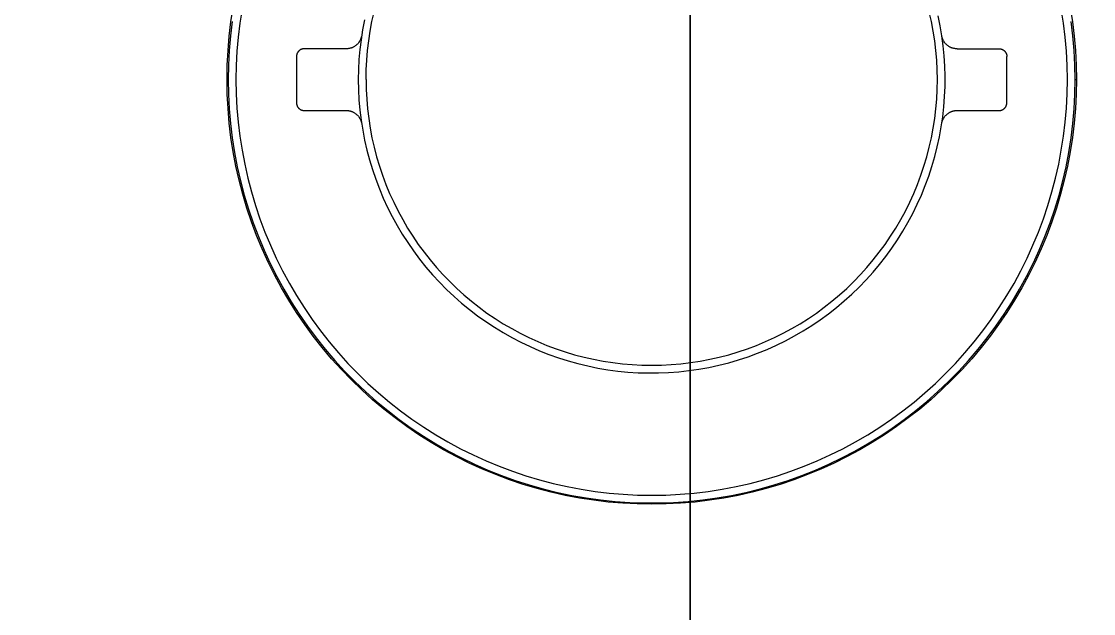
# Model space of a CAD drawing. Header units: metres. Extents: x 198 to 412, y -54 to 17.
# Drawn here: x 263.145 to 263.2144, y -25.1923 to -25.1539 of the extents above; entities that cross this region are included whole.
import ezdxf

# ---------------------------------------------------------------- set-up
doc = ezdxf.new("R2010")
doc.units = ezdxf.units.M
doc.header["$LTSCALE"] = 10
doc.layers.add('01', color=1, linetype='Continuous')
doc.layers.add('TM-REVEST', color=252, linetype='Continuous')

# ---------------------------------------------------------------- blocks, each defined once
blk = doc.blocks.new('juego de ducha california')
for p, q in [((493.22744, 11757.556153, 0), (493.227584, 11757.557081, 0)), ((493.228155, 11757.556982, 0), (493.228015, 11757.556074, 0)), ((493.236571, 11757.556172, 0), (493.23671, 11757.556788, 0)), ((493.272797, 11757.556172, 0), (493.272658, 11757.556788, 0)), ((493.27336, 11757.555899, 0), (493.273228, 11757.556544, 0)), ((493.281353, 11757.556074, 0), (493.281212, 11757.556982, 0)), ((493.281784, 11757.557081, 0), (493.281928, 11757.556153, 0)), ((493.227328, 11757.55522, 0), (493.22744, 11757.556153, 0)), ((493.227525, 11757.556183, 0), (493.227411, 11757.555243, 0)), ((493.228015, 11757.556074, 0), (493.227905, 11757.555161, 0)), ((493.236081, 11757.556274, 0), (493.23596, 11757.555636, 0)), ((493.236453, 11757.555551, 0), (493.236571, 11757.556172, 0)), ((493.272915, 11757.555551, 0), (493.272797, 11757.556172, 0)), ((493.27347, 11757.55525, 0), (493.27336, 11757.555899, 0)), ((493.281462, 11757.555161, 0), (493.281353, 11757.556074, 0)), ((493.281956, 11757.555243, 0), (493.281842, 11757.556183, 0)), ((493.281928, 11757.556153, 0), (493.282039, 11757.55522, 0)), ((493.227248, 11757.554285, 0), (493.227328, 11757.55522, 0)), ((493.227411, 11757.555243, 0), (493.227329, 11757.5543, 0)), ((493.227905, 11757.555161, 0), (493.227827, 11757.554245, 0)), ((493.235832, 11757.55502, 0), (493.235818, 11757.554989, 0)), ((493.235844, 11757.555052, 0), (493.235832, 11757.55502, 0)), ((493.235856, 11757.555085, 0), (493.235844, 11757.555052, 0)), ((493.235867, 11757.555117, 0), (493.235856, 11757.555085, 0)), ((493.23596, 11757.555636, 0), (493.235861, 11757.554995, 0)), ((493.235876, 11757.555151, 0), (493.235867, 11757.555117, 0)), ((493.235884, 11757.555184, 0), (493.235876, 11757.555151, 0)), ((493.235892, 11757.555218, 0), (493.235884, 11757.555184, 0)), ((493.236356, 11757.554927, 0), (493.236453, 11757.555551, 0)), ((493.273011, 11757.554927, 0), (493.272915, 11757.555551, 0)), ((493.273557, 11757.554598, 0), (493.27347, 11757.55525, 0)), ((493.273483, 11757.555184, 0), (493.273476, 11757.555218, 0)), ((493.273491, 11757.555151, 0), (493.273483, 11757.555184, 0)), ((493.273501, 11757.555117, 0), (493.273491, 11757.555151, 0)), ((493.273511, 11757.555085, 0), (493.273501, 11757.555117, 0)), ((493.273523, 11757.555052, 0), (493.273511, 11757.555085, 0)), ((493.273536, 11757.55502, 0), (493.273523, 11757.555052, 0)), ((493.27355, 11757.554989, 0), (493.273536, 11757.55502, 0)), ((493.281541, 11757.554245, 0), (493.281462, 11757.555161, 0)), ((493.282038, 11757.5543, 0), (493.281956, 11757.555243, 0)), ((493.282039, 11757.55522, 0), (493.28212, 11757.554285, 0)), ((493.23189, 11757.554313, 0), (493.231876, 11757.554302, 0)), ((493.231904, 11757.554323, 0), (493.23189, 11757.554313, 0)), ((493.231919, 11757.554332, 0), (493.231904, 11757.554323, 0)), ((493.231934, 11757.554341, 0), (493.231919, 11757.554332, 0)), ((493.231949, 11757.55435, 0), (493.231934, 11757.554341, 0)), ((493.231964, 11757.554358, 0), (493.231949, 11757.55435, 0)), ((493.23198, 11757.554365, 0), (493.231964, 11757.554358, 0)), ((493.231996, 11757.554372, 0), (493.23198, 11757.554365, 0)), ((493.232013, 11757.554378, 0), (493.231996, 11757.554372, 0)), ((493.232029, 11757.554384, 0), (493.232013, 11757.554378, 0)), ((493.232046, 11757.554389, 0), (493.232029, 11757.554384, 0)), ((493.232063, 11757.554393, 0), (493.232046, 11757.554389, 0)), ((493.23208, 11757.554397, 0), (493.232063, 11757.554393, 0)), ((493.232097, 11757.554401, 0), (493.23208, 11757.554397, 0)), ((493.232114, 11757.554403, 0), (493.232097, 11757.554401, 0)), ((493.232131, 11757.554405, 0), (493.232114, 11757.554403, 0)), ((493.232149, 11757.554407, 0), (493.232131, 11757.554405, 0)), ((493.232166, 11757.554408, 0), (493.232149, 11757.554407, 0)), ((493.232184, 11757.554408, 0), (493.232166, 11757.554408, 0)), ((493.23491, 11757.554408, 0), (493.232184, 11757.554408, 0)), ((493.234944, 11757.554409, 0), (493.23491, 11757.554408, 0)), ((493.234979, 11757.55441, 0), (493.234944, 11757.554409, 0)), ((493.235013, 11757.554413, 0), (493.234979, 11757.55441, 0)), ((493.235047, 11757.554418, 0), (493.235013, 11757.554413, 0)), ((493.235081, 11757.554423, 0), (493.235047, 11757.554418, 0)), ((493.235115, 11757.554429, 0), (493.235081, 11757.554423, 0)), ((493.235149, 11757.554437, 0), (493.235115, 11757.554429, 0)), ((493.235182, 11757.554446, 0), (493.235149, 11757.554437, 0)), ((493.235215, 11757.554456, 0), (493.235182, 11757.554446, 0)), ((493.235248, 11757.554467, 0), (493.235215, 11757.554456, 0)), ((493.23528, 11757.554479, 0), (493.235248, 11757.554467, 0)), ((493.235312, 11757.554493, 0), (493.23528, 11757.554479, 0)), ((493.235343, 11757.554507, 0), (493.235312, 11757.554493, 0)), ((493.235374, 11757.554522, 0), (493.235343, 11757.554507, 0)), ((493.235404, 11757.554539, 0), (493.235374, 11757.554522, 0)), ((493.235434, 11757.554556, 0), (493.235404, 11757.554539, 0)), ((493.235463, 11757.554575, 0), (493.235434, 11757.554556, 0)), ((493.235491, 11757.554595, 0), (493.235463, 11757.554575, 0)), ((493.235519, 11757.554615, 0), (493.235491, 11757.554595, 0)), ((493.235546, 11757.554637, 0), (493.235519, 11757.554615, 0)), ((493.235572, 11757.554659, 0), (493.235546, 11757.554637, 0)), ((493.235598, 11757.554682, 0), (493.235572, 11757.554659, 0)), ((493.235622, 11757.554706, 0), (493.235598, 11757.554682, 0)), ((493.235646, 11757.554731, 0), (493.235622, 11757.554706, 0)), ((493.235669, 11757.554757, 0), (493.235646, 11757.554731, 0)), ((493.235691, 11757.554784, 0), (493.235669, 11757.554757, 0)), ((493.235712, 11757.554811, 0), (493.235691, 11757.554784, 0)), ((493.235732, 11757.554839, 0), (493.235712, 11757.554811, 0)), ((493.235783, 11757.554351, 0), (493.235728, 11757.553705, 0)), ((493.235751, 11757.554868, 0), (493.235732, 11757.554839, 0)), ((493.235769, 11757.554897, 0), (493.235751, 11757.554868, 0)), ((493.235787, 11757.554927, 0), (493.235769, 11757.554897, 0)), ((493.235861, 11757.554995, 0), (493.235783, 11757.554351, 0)), ((493.235803, 11757.554958, 0), (493.235787, 11757.554927, 0)), ((493.235818, 11757.554989, 0), (493.235803, 11757.554958, 0)), ((493.236281, 11757.5543, 0), (493.236356, 11757.554927, 0)), ((493.273087, 11757.5543, 0), (493.273011, 11757.554927, 0)), ((493.273565, 11757.554958, 0), (493.27355, 11757.554989, 0)), ((493.273622, 11757.553943, 0), (493.273557, 11757.554598, 0)), ((493.273581, 11757.554927, 0), (493.273565, 11757.554958, 0)), ((493.273598, 11757.554897, 0), (493.273581, 11757.554927, 0)), ((493.273616, 11757.554868, 0), (493.273598, 11757.554897, 0)), ((493.273635, 11757.554839, 0), (493.273616, 11757.554868, 0)), ((493.273655, 11757.554811, 0), (493.273635, 11757.554839, 0)), ((493.273676, 11757.554784, 0), (493.273655, 11757.554811, 0)), ((493.273698, 11757.554757, 0), (493.273676, 11757.554784, 0)), ((493.273721, 11757.554731, 0), (493.273698, 11757.554757, 0)), ((493.273745, 11757.554706, 0), (493.273721, 11757.554731, 0)), ((493.273769, 11757.554682, 0), (493.273745, 11757.554706, 0)), ((493.273795, 11757.554659, 0), (493.273769, 11757.554682, 0)), ((493.273821, 11757.554637, 0), (493.273795, 11757.554659, 0)), ((493.273848, 11757.554615, 0), (493.273821, 11757.554637, 0)), ((493.273876, 11757.554595, 0), (493.273848, 11757.554615, 0)), ((493.273904, 11757.554575, 0), (493.273876, 11757.554595, 0)), ((493.273933, 11757.554557, 0), (493.273904, 11757.554575, 0)), ((493.273963, 11757.554539, 0), (493.273933, 11757.554557, 0)), ((493.273993, 11757.554522, 0), (493.273963, 11757.554539, 0)), ((493.274024, 11757.554507, 0), (493.273993, 11757.554522, 0)), ((493.274055, 11757.554493, 0), (493.274024, 11757.554507, 0)), ((493.274087, 11757.554479, 0), (493.274055, 11757.554493, 0)), ((493.274119, 11757.554467, 0), (493.274087, 11757.554479, 0)), ((493.274152, 11757.554456, 0), (493.274119, 11757.554467, 0)), ((493.274185, 11757.554446, 0), (493.274152, 11757.554456, 0)), ((493.274218, 11757.554437, 0), (493.274185, 11757.554446, 0)), ((493.274252, 11757.554429, 0), (493.274218, 11757.554437, 0)), ((493.274286, 11757.554423, 0), (493.274252, 11757.554429, 0)), ((493.27432, 11757.554418, 0), (493.274286, 11757.554423, 0)), ((493.274354, 11757.554413, 0), (493.27432, 11757.554418, 0)), ((493.274388, 11757.554411, 0), (493.274354, 11757.554413, 0)), ((493.274423, 11757.554409, 0), (493.274388, 11757.554411, 0)), ((493.274457, 11757.554408, 0), (493.274423, 11757.554409, 0)), ((493.274457, 11757.554408, 0), (493.277184, 11757.554408, 0)), ((493.277184, 11757.554408, 0), (493.277201, 11757.554408, 0)), ((493.277201, 11757.554408, 0), (493.277218, 11757.554407, 0)), ((493.277218, 11757.554407, 0), (493.277235, 11757.554406, 0)), ((493.277235, 11757.554406, 0), (493.277252, 11757.554403, 0)), ((493.277252, 11757.554403, 0), (493.277269, 11757.554401, 0)), ((493.277269, 11757.554401, 0), (493.277285, 11757.554398, 0)), ((493.277285, 11757.554398, 0), (493.277302, 11757.554394, 0)), ((493.277302, 11757.554394, 0), (493.277319, 11757.55439, 0)), ((493.277319, 11757.55439, 0), (493.277335, 11757.554385, 0)), ((493.277335, 11757.554385, 0), (493.277351, 11757.554379, 0)), ((493.277351, 11757.554379, 0), (493.277367, 11757.554373, 0)), ((493.277367, 11757.554373, 0), (493.277383, 11757.554367, 0)), ((493.277383, 11757.554367, 0), (493.277398, 11757.55436, 0)), ((493.277398, 11757.55436, 0), (493.277414, 11757.554352, 0)), ((493.277414, 11757.554352, 0), (493.277429, 11757.554344, 0)), ((493.277429, 11757.554344, 0), (493.277443, 11757.554335, 0)), ((493.277443, 11757.554335, 0), (493.277458, 11757.554326, 0)), ((493.277458, 11757.554326, 0), (493.277472, 11757.554317, 0)), ((493.277472, 11757.554317, 0), (493.277486, 11757.554307, 0)), ((493.2272, 11757.553347, 0), (493.227248, 11757.554285, 0)), ((493.227329, 11757.5543, 0), (493.22728, 11757.553355, 0)), ((493.227827, 11757.554245, 0), (493.22778, 11757.553327, 0)), ((493.231685, 11757.553943, 0), (493.231684, 11757.553926, 0)), ((493.231684, 11757.553926, 0), (493.231684, 11757.553908, 0)), ((493.231684, 11757.553908, 0), (493.231684, 11757.550908, 0)), ((493.231686, 11757.55396, 0), (493.231685, 11757.553943, 0)), ((493.231689, 11757.553978, 0), (493.231686, 11757.55396, 0)), ((493.231691, 11757.553995, 0), (493.231689, 11757.553978, 0)), ((493.231695, 11757.554012, 0), (493.231691, 11757.553995, 0)), ((493.231698, 11757.554029, 0), (493.231695, 11757.554012, 0)), ((493.231703, 11757.554046, 0), (493.231698, 11757.554029, 0)), ((493.231708, 11757.554063, 0), (493.231703, 11757.554046, 0)), ((493.231714, 11757.554079, 0), (493.231708, 11757.554063, 0)), ((493.23172, 11757.554095, 0), (493.231714, 11757.554079, 0)), ((493.231727, 11757.554111, 0), (493.23172, 11757.554095, 0)), ((493.231734, 11757.554127, 0), (493.231727, 11757.554111, 0)), ((493.231742, 11757.554143, 0), (493.231734, 11757.554127, 0)), ((493.231751, 11757.554158, 0), (493.231742, 11757.554143, 0)), ((493.23176, 11757.554173, 0), (493.231751, 11757.554158, 0)), ((493.231769, 11757.554188, 0), (493.23176, 11757.554173, 0)), ((493.231779, 11757.554202, 0), (493.231769, 11757.554188, 0)), ((493.23179, 11757.554216, 0), (493.231779, 11757.554202, 0)), ((493.231801, 11757.55423, 0), (493.23179, 11757.554216, 0)), ((493.231812, 11757.554243, 0), (493.231801, 11757.55423, 0)), ((493.231824, 11757.554255, 0), (493.231812, 11757.554243, 0)), ((493.231836, 11757.554268, 0), (493.231824, 11757.554255, 0)), ((493.231849, 11757.55428, 0), (493.231836, 11757.554268, 0)), ((493.231862, 11757.554291, 0), (493.231849, 11757.55428, 0)), ((493.231876, 11757.554302, 0), (493.231862, 11757.554291, 0)), ((493.235728, 11757.553705, 0), (493.235695, 11757.553057, 0)), ((493.236194, 11757.55304, 0), (493.236227, 11757.553671, 0)), ((493.236227, 11757.553671, 0), (493.236281, 11757.5543, 0)), ((493.273141, 11757.553671, 0), (493.273087, 11757.5543, 0)), ((493.273173, 11757.55304, 0), (493.273141, 11757.553671, 0)), ((493.273663, 11757.553286, 0), (493.273622, 11757.553943, 0)), ((493.277486, 11757.554307, 0), (493.277499, 11757.554296, 0)), ((493.277499, 11757.554296, 0), (493.277512, 11757.554285, 0)), ((493.277512, 11757.554285, 0), (493.277525, 11757.554274, 0)), ((493.277525, 11757.554274, 0), (493.277537, 11757.554262, 0)), ((493.277537, 11757.554262, 0), (493.277549, 11757.554249, 0)), ((493.277549, 11757.554249, 0), (493.27756, 11757.554237, 0)), ((493.27756, 11757.554237, 0), (493.277571, 11757.554224, 0)), ((493.277571, 11757.554224, 0), (493.277582, 11757.55421, 0)), ((493.277582, 11757.55421, 0), (493.277592, 11757.554196, 0)), ((493.277592, 11757.554196, 0), (493.277602, 11757.554182, 0)), ((493.277602, 11757.554182, 0), (493.277611, 11757.554168, 0)), ((493.277611, 11757.554168, 0), (493.277619, 11757.554153, 0)), ((493.277619, 11757.554153, 0), (493.277628, 11757.554138, 0)), ((493.277628, 11757.554138, 0), (493.277635, 11757.554123, 0)), ((493.277635, 11757.554123, 0), (493.277642, 11757.554107, 0)), ((493.277642, 11757.554107, 0), (493.277649, 11757.554092, 0)), ((493.277649, 11757.554092, 0), (493.277655, 11757.554076, 0)), ((493.277655, 11757.554076, 0), (493.27766, 11757.554059, 0)), ((493.27766, 11757.554059, 0), (493.277665, 11757.554043, 0)), ((493.277665, 11757.554043, 0), (493.277669, 11757.554027, 0)), ((493.277669, 11757.554027, 0), (493.277673, 11757.55401, 0)), ((493.277673, 11757.55401, 0), (493.277676, 11757.553993, 0)), ((493.277676, 11757.553993, 0), (493.277679, 11757.553976, 0)), ((493.277679, 11757.553976, 0), (493.277681, 11757.553959, 0)), ((493.277681, 11757.553959, 0), (493.277682, 11757.553942, 0)), ((493.277682, 11757.553942, 0), (493.277683, 11757.553925, 0)), ((493.277683, 11757.553925, 0), (493.277684, 11757.553908, 0)), ((493.277684, 11757.550908, 0), (493.277684, 11757.553908, 0)), ((493.281588, 11757.553327, 0), (493.281541, 11757.554245, 0)), ((493.282087, 11757.553355, 0), (493.282038, 11757.5543, 0)), ((493.28212, 11757.554285, 0), (493.282168, 11757.553347, 0)), ((493.227184, 11757.552408, 0), (493.2272, 11757.553347, 0)), ((493.22728, 11757.553355, 0), (493.227264, 11757.552408, 0)), ((493.22778, 11757.553327, 0), (493.227764, 11757.552408, 0)), ((493.235695, 11757.553057, 0), (493.235684, 11757.552408, 0)), ((493.236184, 11757.552408, 0), (493.236194, 11757.55304, 0)), ((493.273184, 11757.552408, 0), (493.273173, 11757.55304, 0)), ((493.273682, 11757.552628, 0), (493.273663, 11757.553286, 0)), ((493.281603, 11757.552408, 0), (493.281588, 11757.553327, 0)), ((493.282103, 11757.552408, 0), (493.282087, 11757.553355, 0)), ((493.282168, 11757.553347, 0), (493.282184, 11757.552408, 0)), ((493.2272, 11757.551469, 0), (493.227184, 11757.552408, 0)), ((493.227264, 11757.552408, 0), (493.22728, 11757.551462, 0)), ((493.227764, 11757.552408, 0), (493.22778, 11757.551489, 0)), ((493.235684, 11757.552408, 0), (493.235695, 11757.55175, 0)), ((493.236184, 11757.552408, 0), (493.236194, 11757.551777, 0)), ((493.273173, 11757.551777, 0), (493.273184, 11757.552408, 0)), ((493.273679, 11757.551969, 0), (493.273682, 11757.552628, 0)), ((493.281588, 11757.551489, 0), (493.281603, 11757.552408, 0)), ((493.282087, 11757.551462, 0), (493.282103, 11757.552408, 0)), ((493.282103, 11757.552408, 0), (493.282184, 11757.552408, 0)), ((493.282184, 11757.552408, 0), (493.282168, 11757.551469, 0)), ((493.235695, 11757.55175, 0), (493.235729, 11757.551092, 0)), ((493.236194, 11757.551777, 0), (493.236227, 11757.551146, 0)), ((493.273141, 11757.551146, 0), (493.273173, 11757.551777, 0)), ((493.273652, 11757.551311, 0), (493.273679, 11757.551969, 0)), ((493.227248, 11757.550531, 0), (493.2272, 11757.551469, 0)), ((493.22728, 11757.551462, 0), (493.227329, 11757.550516, 0)), ((493.22778, 11757.551489, 0), (493.227827, 11757.550571, 0)), ((493.231684, 11757.550908, 0), (493.231684, 11757.550891, 0)), ((493.231684, 11757.550891, 0), (493.231685, 11757.550874, 0)), ((493.231685, 11757.550874, 0), (493.231686, 11757.550857, 0)), ((493.231686, 11757.550857, 0), (493.231688, 11757.55084, 0)), ((493.231688, 11757.55084, 0), (493.231691, 11757.550823, 0)), ((493.235729, 11757.551092, 0), (493.235786, 11757.550437, 0)), ((493.236227, 11757.551146, 0), (493.236281, 11757.550516, 0)), ((493.273087, 11757.550516, 0), (493.273141, 11757.551146, 0)), ((493.273603, 11757.550655, 0), (493.273652, 11757.551311, 0)), ((493.277676, 11757.550823, 0), (493.277679, 11757.55084, 0)), ((493.277679, 11757.55084, 0), (493.277681, 11757.550857, 0)), ((493.277681, 11757.550857, 0), (493.277682, 11757.550874, 0)), ((493.277682, 11757.550874, 0), (493.277683, 11757.550891, 0)), ((493.277683, 11757.550891, 0), (493.277684, 11757.550908, 0)), ((493.281541, 11757.550571, 0), (493.281588, 11757.551489, 0)), ((493.282038, 11757.550516, 0), (493.282087, 11757.551462, 0)), ((493.282168, 11757.551469, 0), (493.28212, 11757.550531, 0)), ((493.227328, 11757.549596, 0), (493.227248, 11757.550531, 0)), ((493.227329, 11757.550516, 0), (493.227411, 11757.549573, 0)), ((493.227827, 11757.550571, 0), (493.227905, 11757.549655, 0)), ((493.231691, 11757.550823, 0), (493.231694, 11757.550806, 0)), ((493.231694, 11757.550806, 0), (493.231698, 11757.55079, 0)), ((493.231698, 11757.55079, 0), (493.231702, 11757.550773, 0)), ((493.231702, 11757.550773, 0), (493.231707, 11757.550757, 0)), ((493.231707, 11757.550757, 0), (493.231713, 11757.550741, 0)), ((493.231713, 11757.550741, 0), (493.231718, 11757.550725, 0)), ((493.231718, 11757.550725, 0), (493.231725, 11757.550709, 0)), ((493.231725, 11757.550709, 0), (493.231732, 11757.550693, 0)), ((493.231732, 11757.550693, 0), (493.23174, 11757.550678, 0)), ((493.23174, 11757.550678, 0), (493.231748, 11757.550663, 0)), ((493.231748, 11757.550663, 0), (493.231756, 11757.550648, 0)), ((493.231756, 11757.550648, 0), (493.231766, 11757.550634, 0)), ((493.231766, 11757.550634, 0), (493.231775, 11757.55062, 0)), ((493.231775, 11757.55062, 0), (493.231785, 11757.550606, 0)), ((493.231785, 11757.550606, 0), (493.231796, 11757.550593, 0)), ((493.231796, 11757.550593, 0), (493.231807, 11757.55058, 0)), ((493.231807, 11757.55058, 0), (493.231818, 11757.550567, 0)), ((493.231818, 11757.550567, 0), (493.23183, 11757.550555, 0)), ((493.23183, 11757.550555, 0), (493.231842, 11757.550543, 0)), ((493.231842, 11757.550543, 0), (493.231855, 11757.550531, 0)), ((493.231855, 11757.550531, 0), (493.231868, 11757.55052, 0)), ((493.231868, 11757.55052, 0), (493.231882, 11757.55051, 0)), ((493.231882, 11757.55051, 0), (493.231895, 11757.5505, 0)), ((493.231895, 11757.5505, 0), (493.231909, 11757.55049, 0)), ((493.231909, 11757.55049, 0), (493.231924, 11757.550481, 0)), ((493.231924, 11757.550481, 0), (493.231939, 11757.550472, 0)), ((493.231939, 11757.550472, 0), (493.231954, 11757.550464, 0)), ((493.231954, 11757.550464, 0), (493.231969, 11757.550457, 0)), ((493.231969, 11757.550457, 0), (493.231984, 11757.55045, 0)), ((493.231984, 11757.55045, 0), (493.232, 11757.550443, 0)), ((493.232, 11757.550443, 0), (493.232016, 11757.550437, 0)), ((493.232016, 11757.550437, 0), (493.232032, 11757.550432, 0)), ((493.232032, 11757.550432, 0), (493.232049, 11757.550427, 0)), ((493.232049, 11757.550427, 0), (493.232065, 11757.550422, 0)), ((493.232065, 11757.550422, 0), (493.232082, 11757.550419, 0)), ((493.232082, 11757.550419, 0), (493.232099, 11757.550415, 0)), ((493.232099, 11757.550415, 0), (493.232116, 11757.550413, 0)), ((493.232116, 11757.550413, 0), (493.232133, 11757.550411, 0)), ((493.232133, 11757.550411, 0), (493.23215, 11757.550409, 0)), ((493.23215, 11757.550409, 0), (493.232167, 11757.550408, 0)), ((493.232167, 11757.550408, 0), (493.232184, 11757.550408, 0)), ((493.232184, 11757.550408, 0), (493.23491, 11757.550408, 0)), ((493.23491, 11757.550408, 0), (493.234944, 11757.550408, 0)), ((493.234944, 11757.550408, 0), (493.234979, 11757.550406, 0)), ((493.234979, 11757.550406, 0), (493.235013, 11757.550403, 0)), ((493.235013, 11757.550403, 0), (493.235047, 11757.550399, 0)), ((493.235047, 11757.550399, 0), (493.235081, 11757.550393, 0)), ((493.235081, 11757.550393, 0), (493.235115, 11757.550387, 0)), ((493.235115, 11757.550387, 0), (493.235149, 11757.550379, 0)), ((493.235149, 11757.550379, 0), (493.235182, 11757.55037, 0)), ((493.235182, 11757.55037, 0), (493.235215, 11757.55036, 0)), ((493.235215, 11757.55036, 0), (493.235248, 11757.550349, 0)), ((493.235248, 11757.550349, 0), (493.23528, 11757.550337, 0)), ((493.23528, 11757.550337, 0), (493.235312, 11757.550324, 0)), ((493.235312, 11757.550324, 0), (493.235343, 11757.550309, 0)), ((493.235343, 11757.550309, 0), (493.235374, 11757.550294, 0)), ((493.235374, 11757.550294, 0), (493.235404, 11757.550277, 0)), ((493.235404, 11757.550277, 0), (493.235434, 11757.55026, 0)), ((493.235434, 11757.55026, 0), (493.235463, 11757.550241, 0)), ((493.235463, 11757.550241, 0), (493.235491, 11757.550222, 0)), ((493.235491, 11757.550222, 0), (493.235519, 11757.550201, 0)), ((493.235519, 11757.550201, 0), (493.235546, 11757.55018, 0)), ((493.235546, 11757.55018, 0), (493.235572, 11757.550157, 0)), ((493.235572, 11757.550157, 0), (493.235598, 11757.550134, 0)), ((493.235786, 11757.550437, 0), (493.235866, 11757.549783, 0)), ((493.236281, 11757.550516, 0), (493.236356, 11757.549889, 0)), ((493.273011, 11757.549889, 0), (493.273087, 11757.550516, 0)), ((493.27353, 11757.550001, 0), (493.273603, 11757.550655, 0)), ((493.273769, 11757.550134, 0), (493.273795, 11757.550157, 0)), ((493.273795, 11757.550157, 0), (493.273821, 11757.55018, 0)), ((493.273821, 11757.55018, 0), (493.273848, 11757.550201, 0)), ((493.273848, 11757.550201, 0), (493.273876, 11757.550222, 0)), ((493.273876, 11757.550222, 0), (493.273904, 11757.550241, 0)), ((493.273904, 11757.550241, 0), (493.273933, 11757.55026, 0)), ((493.273933, 11757.55026, 0), (493.273963, 11757.550277, 0)), ((493.273963, 11757.550277, 0), (493.273993, 11757.550294, 0)), ((493.273993, 11757.550294, 0), (493.274024, 11757.550309, 0)), ((493.274024, 11757.550309, 0), (493.274055, 11757.550324, 0)), ((493.274055, 11757.550324, 0), (493.274087, 11757.550337, 0)), ((493.274087, 11757.550337, 0), (493.274119, 11757.550349, 0)), ((493.274119, 11757.550349, 0), (493.274152, 11757.55036, 0)), ((493.274152, 11757.55036, 0), (493.274185, 11757.55037, 0)), ((493.274185, 11757.55037, 0), (493.274218, 11757.550379, 0)), ((493.274218, 11757.550379, 0), (493.274252, 11757.550387, 0)), ((493.274252, 11757.550387, 0), (493.274286, 11757.550393, 0)), ((493.274286, 11757.550393, 0), (493.27432, 11757.550399, 0)), ((493.27432, 11757.550399, 0), (493.274354, 11757.550403, 0)), ((493.274354, 11757.550403, 0), (493.274388, 11757.550406, 0)), ((493.274388, 11757.550406, 0), (493.274423, 11757.550408, 0)), ((493.274423, 11757.550408, 0), (493.274457, 11757.550408, 0)), ((493.274457, 11757.550408, 0), (493.277184, 11757.550408, 0)), ((493.277184, 11757.550408, 0), (493.277201, 11757.550408, 0)), ((493.277201, 11757.550408, 0), (493.277218, 11757.550409, 0)), ((493.277218, 11757.550409, 0), (493.277235, 11757.550411, 0)), ((493.277235, 11757.550411, 0), (493.277252, 11757.550413, 0)), ((493.277252, 11757.550413, 0), (493.277269, 11757.550415, 0)), ((493.277269, 11757.550415, 0), (493.277285, 11757.550419, 0)), ((493.277285, 11757.550419, 0), (493.277302, 11757.550422, 0)), ((493.277302, 11757.550422, 0), (493.277319, 11757.550427, 0)), ((493.277319, 11757.550427, 0), (493.277335, 11757.550432, 0)), ((493.277335, 11757.550432, 0), (493.277351, 11757.550437, 0)), ((493.277351, 11757.550437, 0), (493.277367, 11757.550443, 0)), ((493.277367, 11757.550443, 0), (493.277383, 11757.55045, 0)), ((493.277383, 11757.55045, 0), (493.277398, 11757.550457, 0)), ((493.277398, 11757.550457, 0), (493.277414, 11757.550464, 0)), ((493.277414, 11757.550464, 0), (493.277429, 11757.550472, 0)), ((493.277429, 11757.550472, 0), (493.277443, 11757.550481, 0)), ((493.277443, 11757.550481, 0), (493.277458, 11757.55049, 0)), ((493.277458, 11757.55049, 0), (493.277472, 11757.5505, 0)), ((493.277472, 11757.5505, 0), (493.277486, 11757.55051, 0)), ((493.277486, 11757.55051, 0), (493.277499, 11757.55052, 0)), ((493.277499, 11757.55052, 0), (493.277512, 11757.550531, 0)), ((493.277512, 11757.550531, 0), (493.277525, 11757.550543, 0)), ((493.277525, 11757.550543, 0), (493.277537, 11757.550555, 0)), ((493.277537, 11757.550555, 0), (493.277549, 11757.550567, 0)), ((493.277549, 11757.550567, 0), (493.27756, 11757.55058, 0)), ((493.27756, 11757.55058, 0), (493.277571, 11757.550593, 0)), ((493.277571, 11757.550593, 0), (493.277582, 11757.550606, 0)), ((493.277582, 11757.550606, 0), (493.277592, 11757.55062, 0)), ((493.277592, 11757.55062, 0), (493.277602, 11757.550634, 0)), ((493.277602, 11757.550634, 0), (493.277611, 11757.550648, 0)), ((493.277611, 11757.550648, 0), (493.277619, 11757.550663, 0)), ((493.277619, 11757.550663, 0), (493.277628, 11757.550678, 0)), ((493.277628, 11757.550678, 0), (493.277635, 11757.550693, 0)), ((493.277635, 11757.550693, 0), (493.277642, 11757.550709, 0)), ((493.277642, 11757.550709, 0), (493.277649, 11757.550725, 0)), ((493.277649, 11757.550725, 0), (493.277655, 11757.550741, 0)), ((493.277655, 11757.550741, 0), (493.27766, 11757.550757, 0)), ((493.27766, 11757.550757, 0), (493.277665, 11757.550773, 0)), ((493.277665, 11757.550773, 0), (493.277669, 11757.55079, 0)), ((493.277669, 11757.55079, 0), (493.277673, 11757.550806, 0)), ((493.277673, 11757.550806, 0), (493.277676, 11757.550823, 0)), ((493.281462, 11757.549655, 0), (493.281541, 11757.550571, 0)), ((493.281956, 11757.549573, 0), (493.282038, 11757.550516, 0)), ((493.28212, 11757.550531, 0), (493.282039, 11757.549596, 0)), ((493.22744, 11757.548664, 0), (493.227328, 11757.549596, 0)), ((493.227411, 11757.549573, 0), (493.227525, 11757.548634, 0)), ((493.227905, 11757.549655, 0), (493.228015, 11757.548743, 0)), ((493.235598, 11757.550134, 0), (493.235622, 11757.55011, 0)), ((493.235622, 11757.55011, 0), (493.235646, 11757.550085, 0)), ((493.235646, 11757.550085, 0), (493.235669, 11757.550059, 0)), ((493.235669, 11757.550059, 0), (493.235691, 11757.550032, 0)), ((493.235691, 11757.550032, 0), (493.235712, 11757.550005, 0)), ((493.235712, 11757.550005, 0), (493.235732, 11757.549977, 0)), ((493.235732, 11757.549977, 0), (493.235751, 11757.549948, 0)), ((493.235751, 11757.549948, 0), (493.235769, 11757.549919, 0)), ((493.235769, 11757.549919, 0), (493.235787, 11757.549889, 0)), ((493.235787, 11757.549889, 0), (493.235803, 11757.549859, 0)), ((493.235803, 11757.549859, 0), (493.235818, 11757.549828, 0)), ((493.235818, 11757.549828, 0), (493.235832, 11757.549796, 0)), ((493.235832, 11757.549796, 0), (493.235844, 11757.549764, 0)), ((493.235844, 11757.549764, 0), (493.235856, 11757.549732, 0)), ((493.235856, 11757.549732, 0), (493.235867, 11757.549699, 0)), ((493.235866, 11757.549783, 0), (493.235968, 11757.549133, 0)), ((493.235867, 11757.549699, 0), (493.235876, 11757.549666, 0)), ((493.235876, 11757.549666, 0), (493.235884, 11757.549632, 0)), ((493.235884, 11757.549632, 0), (493.235892, 11757.549599, 0)), ((493.236356, 11757.549889, 0), (493.236453, 11757.549265, 0)), ((493.272915, 11757.549265, 0), (493.273011, 11757.549889, 0)), ((493.273436, 11757.549349, 0), (493.27353, 11757.550001, 0)), ((493.273476, 11757.549599, 0), (493.273483, 11757.549632, 0)), ((493.273483, 11757.549632, 0), (493.273491, 11757.549666, 0)), ((493.273491, 11757.549666, 0), (493.273501, 11757.549699, 0)), ((493.273501, 11757.549699, 0), (493.273511, 11757.549732, 0)), ((493.273511, 11757.549732, 0), (493.273523, 11757.549764, 0)), ((493.273523, 11757.549764, 0), (493.273536, 11757.549796, 0)), ((493.273536, 11757.549796, 0), (493.27355, 11757.549828, 0)), ((493.27355, 11757.549828, 0), (493.273565, 11757.549859, 0)), ((493.273565, 11757.549859, 0), (493.273581, 11757.549889, 0)), ((493.273581, 11757.549889, 0), (493.273598, 11757.549919, 0)), ((493.273598, 11757.549919, 0), (493.273616, 11757.549949, 0)), ((493.273616, 11757.549949, 0), (493.273635, 11757.549977, 0)), ((493.273635, 11757.549977, 0), (493.273655, 11757.550005, 0)), ((493.273655, 11757.550005, 0), (493.273676, 11757.550033, 0)), ((493.273676, 11757.550033, 0), (493.273698, 11757.550059, 0)), ((493.273698, 11757.550059, 0), (493.273721, 11757.550085, 0)), ((493.273721, 11757.550085, 0), (493.273745, 11757.55011, 0)), ((493.273745, 11757.55011, 0), (493.273769, 11757.550134, 0)), ((493.281353, 11757.548743, 0), (493.281462, 11757.549655, 0)), ((493.281842, 11757.548634, 0), (493.281956, 11757.549573, 0)), ((493.282039, 11757.549596, 0), (493.281928, 11757.548664, 0)), ((493.235968, 11757.549133, 0), (493.236093, 11757.548486, 0)), ((493.236453, 11757.549265, 0), (493.236571, 11757.548644, 0)), ((493.272797, 11757.548644, 0), (493.272915, 11757.549265, 0)), ((493.273319, 11757.548701, 0), (493.273436, 11757.549349, 0)), ((493.227584, 11757.547736, 0), (493.22744, 11757.548664, 0)), ((493.227525, 11757.548634, 0), (493.227671, 11757.547699, 0)), ((493.228015, 11757.548743, 0), (493.228155, 11757.547834, 0)), ((493.236093, 11757.548486, 0), (493.23624, 11757.547845, 0)), ((493.236571, 11757.548644, 0), (493.23671, 11757.548028, 0)), ((493.272658, 11757.548028, 0), (493.272797, 11757.548644, 0)), ((493.273179, 11757.548058, 0), (493.273319, 11757.548701, 0)), ((493.281212, 11757.547834, 0), (493.281353, 11757.548743, 0)), ((493.281696, 11757.547699, 0), (493.281842, 11757.548634, 0)), ((493.281928, 11757.548664, 0), (493.281784, 11757.547736, 0)), ((493.227759, 11757.546813, 0), (493.227584, 11757.547736, 0)), ((493.227671, 11757.547699, 0), (493.22785, 11757.546769, 0)), ((493.228155, 11757.547834, 0), (493.228327, 11757.546931, 0)), ((493.23624, 11757.547845, 0), (493.236409, 11757.547209, 0)), ((493.23671, 11757.548028, 0), (493.23687, 11757.547417, 0)), ((493.23687, 11757.547417, 0), (493.23705, 11757.546812, 0)), ((493.272317, 11757.546812, 0), (493.272498, 11757.547417, 0)), ((493.272498, 11757.547417, 0), (493.272658, 11757.548028, 0)), ((493.272833, 11757.546788, 0), (493.273017, 11757.54742, 0)), ((493.273017, 11757.54742, 0), (493.273179, 11757.548058, 0)), ((493.28104, 11757.546931, 0), (493.281212, 11757.547834, 0)), ((493.281517, 11757.546769, 0), (493.281696, 11757.547699, 0)), ((493.281784, 11757.547736, 0), (493.281608, 11757.546813, 0)), ((493.227966, 11757.545897, 0), (493.227759, 11757.546813, 0)), ((493.22785, 11757.546769, 0), (493.228061, 11757.545846, 0)), ((493.228327, 11757.546931, 0), (493.228529, 11757.546035, 0)), ((493.236409, 11757.547209, 0), (493.2366, 11757.546579, 0)), ((493.23705, 11757.546812, 0), (493.237252, 11757.546213, 0)), ((493.272115, 11757.546213, 0), (493.272317, 11757.546812, 0)), ((493.272628, 11757.546162, 0), (493.272833, 11757.546788, 0)), ((493.280838, 11757.546035, 0), (493.28104, 11757.546931, 0)), ((493.281307, 11757.545846, 0), (493.281517, 11757.546769, 0)), ((493.281608, 11757.546813, 0), (493.281402, 11757.545897, 0)), ((493.228529, 11757.546035, 0), (493.228762, 11757.545145, 0)), ((493.2366, 11757.546579, 0), (493.236813, 11757.545956, 0)), ((493.237252, 11757.546213, 0), (493.237473, 11757.545621, 0)), ((493.271894, 11757.545621, 0), (493.272115, 11757.546213, 0)), ((493.272401, 11757.545545, 0), (493.272628, 11757.546162, 0)), ((493.280605, 11757.545145, 0), (493.280838, 11757.546035, 0)), ((493.228203, 11757.544989, 0), (493.227966, 11757.545897, 0)), ((493.228061, 11757.545846, 0), (493.228303, 11757.544931, 0)), ((493.236813, 11757.545956, 0), (493.237047, 11757.54534, 0)), ((493.237047, 11757.54534, 0), (493.237303, 11757.544734, 0)), ((493.237473, 11757.545621, 0), (493.237715, 11757.545038, 0)), ((493.271652, 11757.545038, 0), (493.271894, 11757.545621, 0)), ((493.272152, 11757.544935, 0), (493.272401, 11757.545545, 0)), ((493.281064, 11757.544931, 0), (493.281307, 11757.545846, 0)), ((493.281402, 11757.545897, 0), (493.281164, 11757.544989, 0)), ((493.228472, 11757.544089, 0), (493.228203, 11757.544989, 0)), ((493.228303, 11757.544931, 0), (493.228577, 11757.544025, 0)), ((493.228762, 11757.545145, 0), (493.229025, 11757.544265, 0)), ((493.237303, 11757.544734, 0), (493.237579, 11757.544136, 0)), ((493.237715, 11757.545038, 0), (493.237977, 11757.544463, 0)), ((493.271391, 11757.544463, 0), (493.271652, 11757.545038, 0)), ((493.271883, 11757.544334, 0), (493.272152, 11757.544935, 0)), ((493.280342, 11757.544265, 0), (493.280605, 11757.545145, 0)), ((493.28079, 11757.544025, 0), (493.281064, 11757.544931, 0)), ((493.281164, 11757.544989, 0), (493.280895, 11757.544089, 0)), ((493.228771, 11757.543199, 0), (493.228472, 11757.544089, 0)), ((493.228577, 11757.544025, 0), (493.228882, 11757.543129, 0)), ((493.229025, 11757.544265, 0), (493.229318, 11757.543393, 0)), ((493.237579, 11757.544136, 0), (493.237876, 11757.543549, 0)), ((493.237977, 11757.544463, 0), (493.238258, 11757.543897, 0)), ((493.238258, 11757.543897, 0), (493.238558, 11757.543341, 0)), ((493.270809, 11757.543341, 0), (493.27111, 11757.543897, 0)), ((493.27111, 11757.543897, 0), (493.271391, 11757.544463, 0)), ((493.271593, 11757.543743, 0), (493.271883, 11757.544334, 0)), ((493.280049, 11757.543393, 0), (493.280342, 11757.544265, 0)), ((493.280485, 11757.543129, 0), (493.28079, 11757.544025, 0)), ((493.280895, 11757.544089, 0), (493.280596, 11757.543199, 0)), ((493.229318, 11757.543393, 0), (493.229641, 11757.542533, 0)), ((493.237876, 11757.543549, 0), (493.238193, 11757.542972, 0)), ((493.238558, 11757.543341, 0), (493.238877, 11757.542796, 0)), ((493.27049, 11757.542796, 0), (493.270809, 11757.543341, 0)), ((493.271282, 11757.543163, 0), (493.271593, 11757.543743, 0)), ((493.279726, 11757.542533, 0), (493.280049, 11757.543393, 0)), ((493.229101, 11757.54232, 0), (493.228771, 11757.543199, 0)), ((493.228882, 11757.543129, 0), (493.229217, 11757.542244, 0)), ((493.229641, 11757.542533, 0), (493.229993, 11757.541683, 0)), ((493.238193, 11757.542972, 0), (493.23853, 11757.542406, 0)), ((493.238877, 11757.542796, 0), (493.239214, 11757.542262, 0)), ((493.270153, 11757.542262, 0), (493.27049, 11757.542796, 0)), ((493.270602, 11757.542035, 0), (493.270952, 11757.542593, 0)), ((493.270952, 11757.542593, 0), (493.271282, 11757.543163, 0)), ((493.279375, 11757.541683, 0), (493.279726, 11757.542533, 0)), ((493.28015, 11757.542244, 0), (493.280485, 11757.543129, 0)), ((493.280596, 11757.543199, 0), (493.280266, 11757.54232, 0)), ((493.22946, 11757.541452, 0), (493.229101, 11757.54232, 0)), ((493.229217, 11757.542244, 0), (493.229583, 11757.541371, 0)), ((493.23853, 11757.542406, 0), (493.238886, 11757.541852, 0)), ((493.238886, 11757.541852, 0), (493.239261, 11757.541311, 0)), ((493.239214, 11757.542262, 0), (493.23957, 11757.54174, 0)), ((493.269798, 11757.54174, 0), (493.270153, 11757.542262, 0)), ((493.270234, 11757.54149, 0), (493.270602, 11757.542035, 0)), ((493.279784, 11757.541371, 0), (493.28015, 11757.542244, 0)), ((493.280266, 11757.54232, 0), (493.279907, 11757.541452, 0)), ((493.229849, 11757.540597, 0), (493.22946, 11757.541452, 0)), ((493.229583, 11757.541371, 0), (493.229979, 11757.540511, 0)), ((493.229993, 11757.541683, 0), (493.230373, 11757.540847, 0)), ((493.239261, 11757.541311, 0), (493.239655, 11757.540784, 0)), ((493.23957, 11757.54174, 0), (493.239943, 11757.54123, 0)), ((493.239943, 11757.54123, 0), (493.240333, 11757.540733, 0)), ((493.269034, 11757.540733, 0), (493.269425, 11757.54123, 0)), ((493.269425, 11757.54123, 0), (493.269798, 11757.54174, 0)), ((493.269846, 11757.540958, 0), (493.270234, 11757.54149, 0)), ((493.278994, 11757.540847, 0), (493.279375, 11757.541683, 0)), ((493.279388, 11757.540511, 0), (493.279784, 11757.541371, 0)), ((493.279907, 11757.541452, 0), (493.279518, 11757.540597, 0)), ((493.230267, 11757.539756, 0), (493.229849, 11757.540597, 0)), ((493.229979, 11757.540511, 0), (493.230405, 11757.539666, 0)), ((493.230373, 11757.540847, 0), (493.230782, 11757.540023, 0)), ((493.239655, 11757.540784, 0), (493.240066, 11757.54027, 0)), ((493.240333, 11757.540733, 0), (493.24074, 11757.54025, 0)), ((493.268627, 11757.54025, 0), (493.269034, 11757.540733, 0)), ((493.269017, 11757.539936, 0), (493.26944, 11757.54044, 0)), ((493.26944, 11757.54044, 0), (493.269846, 11757.540958, 0)), ((493.278585, 11757.540023, 0), (493.278994, 11757.540847, 0)), ((493.278963, 11757.539666, 0), (493.279388, 11757.540511, 0)), ((493.279518, 11757.540597, 0), (493.2791, 11757.539756, 0)), ((493.230713, 11757.53893, 0), (493.230267, 11757.539756, 0)), ((493.230782, 11757.540023, 0), (493.231219, 11757.539215, 0)), ((493.240066, 11757.54027, 0), (493.240496, 11757.539771, 0)), ((493.240496, 11757.539771, 0), (493.240942, 11757.539287, 0)), ((493.24074, 11757.54025, 0), (493.241163, 11757.539781, 0)), ((493.241163, 11757.539781, 0), (493.241602, 11757.539327, 0)), ((493.267765, 11757.539327, 0), (493.268204, 11757.539781, 0)), ((493.268204, 11757.539781, 0), (493.268627, 11757.54025, 0)), ((493.268576, 11757.539447, 0), (493.269017, 11757.539936, 0)), ((493.278148, 11757.539215, 0), (493.278585, 11757.540023, 0)), ((493.2791, 11757.539756, 0), (493.278654, 11757.53893, 0)), ((493.230405, 11757.539666, 0), (493.230859, 11757.538835, 0)), ((493.231219, 11757.539215, 0), (493.231683, 11757.538421, 0)), ((493.240942, 11757.539287, 0), (493.241405, 11757.538819, 0)), ((493.241602, 11757.539327, 0), (493.242056, 11757.538888, 0)), ((493.267311, 11757.538888, 0), (493.267765, 11757.539327, 0)), ((493.268119, 11757.538973, 0), (493.268576, 11757.539447, 0)), ((493.277684, 11757.538421, 0), (493.278148, 11757.539215, 0)), ((493.278508, 11757.538835, 0), (493.278963, 11757.539666, 0)), ((493.231187, 11757.53812, 0), (493.230713, 11757.53893, 0)), ((493.230859, 11757.538835, 0), (493.231342, 11757.538021, 0)), ((493.231683, 11757.538421, 0), (493.232174, 11757.537644, 0)), ((493.241405, 11757.538819, 0), (493.241883, 11757.538367, 0)), ((493.241883, 11757.538367, 0), (493.242378, 11757.537932, 0)), ((493.242056, 11757.538888, 0), (493.242525, 11757.538464, 0)), ((493.242525, 11757.538464, 0), (493.243009, 11757.538057, 0)), ((493.266359, 11757.538057, 0), (493.266842, 11757.538464, 0)), ((493.266842, 11757.538464, 0), (493.267311, 11757.538888, 0)), ((493.267156, 11757.538075, 0), (493.267645, 11757.538516, 0)), ((493.267645, 11757.538516, 0), (493.268119, 11757.538973, 0)), ((493.277193, 11757.537644, 0), (493.277684, 11757.538421, 0)), ((493.278026, 11757.538021, 0), (493.278508, 11757.538835, 0)), ((493.278654, 11757.53893, 0), (493.27818, 11757.53812, 0)), ((493.231689, 11757.537326, 0), (493.231187, 11757.53812, 0)), ((493.231342, 11757.538021, 0), (493.231852, 11757.537224, 0)), ((493.242378, 11757.537932, 0), (493.242886, 11757.537514, 0)), ((493.243009, 11757.538057, 0), (493.243505, 11757.537667, 0)), ((493.243505, 11757.537667, 0), (493.244015, 11757.537294, 0)), ((493.265352, 11757.537294, 0), (493.265862, 11757.537667, 0)), ((493.265862, 11757.537667, 0), (493.266359, 11757.538057, 0)), ((493.266134, 11757.537246, 0), (493.266652, 11757.537652, 0)), ((493.266652, 11757.537652, 0), (493.267156, 11757.538075, 0)), ((493.277515, 11757.537224, 0), (493.278026, 11757.538021, 0)), ((493.27818, 11757.53812, 0), (493.277679, 11757.537326, 0)), ((493.232217, 11757.536549, 0), (493.231689, 11757.537326, 0)), ((493.231852, 11757.537224, 0), (493.23239, 11757.536445, 0)), ((493.232174, 11757.537644, 0), (493.232691, 11757.536884, 0)), ((493.242886, 11757.537514, 0), (493.243409, 11757.537115, 0)), ((493.243409, 11757.537115, 0), (493.243946, 11757.536733, 0)), ((493.244015, 11757.537294, 0), (493.244537, 11757.536939, 0)), ((493.26483, 11757.536939, 0), (493.265352, 11757.537294, 0)), ((493.265602, 11757.536858, 0), (493.266134, 11757.537246, 0)), ((493.276676, 11757.536884, 0), (493.277193, 11757.537644, 0)), ((493.276977, 11757.536445, 0), (493.277515, 11757.537224, 0)), ((493.277679, 11757.537326, 0), (493.27715, 11757.536549, 0)), ((493.232771, 11757.535792, 0), (493.232217, 11757.536549, 0)), ((493.23239, 11757.536445, 0), (493.232954, 11757.535685, 0)), ((493.232691, 11757.536884, 0), (493.233234, 11757.536142, 0)), ((493.243946, 11757.536733, 0), (493.244496, 11757.536371, 0)), ((493.244496, 11757.536371, 0), (493.245057, 11757.536027, 0)), ((493.244537, 11757.536939, 0), (493.245071, 11757.536601, 0)), ((493.245071, 11757.536601, 0), (493.245617, 11757.536282, 0)), ((493.245617, 11757.536282, 0), (493.246172, 11757.535982, 0)), ((493.263195, 11757.535982, 0), (493.263751, 11757.536282, 0)), ((493.263751, 11757.536282, 0), (493.264296, 11757.536601, 0)), ((493.264296, 11757.536601, 0), (493.26483, 11757.536939, 0)), ((493.264499, 11757.53614, 0), (493.265056, 11757.536489, 0)), ((493.265056, 11757.536489, 0), (493.265602, 11757.536858, 0)), ((493.276133, 11757.536142, 0), (493.276676, 11757.536884, 0)), ((493.276413, 11757.535685, 0), (493.276977, 11757.536445, 0)), ((493.27715, 11757.536549, 0), (493.276596, 11757.535792, 0)), ((493.233352, 11757.535053, 0), (493.232771, 11757.535792, 0)), ((493.232954, 11757.535685, 0), (493.233544, 11757.534945, 0)), ((493.233234, 11757.536142, 0), (493.233802, 11757.535419, 0)), ((493.245057, 11757.536027, 0), (493.24563, 11757.535704, 0)), ((493.24563, 11757.535704, 0), (493.246215, 11757.5354, 0)), ((493.246172, 11757.535982, 0), (493.246738, 11757.535701, 0)), ((493.246738, 11757.535701, 0), (493.247313, 11757.53544, 0)), ((493.262054, 11757.53544, 0), (493.262629, 11757.535701, 0)), ((493.262629, 11757.535701, 0), (493.263195, 11757.535982, 0)), ((493.263349, 11757.535499, 0), (493.263929, 11757.535809, 0)), ((493.263929, 11757.535809, 0), (493.264499, 11757.53614, 0)), ((493.275566, 11757.535419, 0), (493.276133, 11757.536142, 0)), ((493.275823, 11757.534945, 0), (493.276413, 11757.535685, 0)), ((493.276596, 11757.535792, 0), (493.276016, 11757.535053, 0)), ((493.233957, 11757.534335, 0), (493.233352, 11757.535053, 0)), ((493.233544, 11757.534945, 0), (493.23416, 11757.534226, 0)), ((493.233802, 11757.535419, 0), (493.234394, 11757.534716, 0)), ((493.246215, 11757.5354, 0), (493.246809, 11757.535117, 0)), ((493.246809, 11757.535117, 0), (493.247413, 11757.534854, 0)), ((493.247313, 11757.53544, 0), (493.247897, 11757.535198, 0)), ((493.247897, 11757.535198, 0), (493.248488, 11757.534976, 0)), ((493.248488, 11757.534976, 0), (493.249087, 11757.534775, 0)), ((493.26028, 11757.534775, 0), (493.260879, 11757.534976, 0)), ((493.260879, 11757.534976, 0), (493.26147, 11757.535198, 0)), ((493.26147, 11757.535198, 0), (493.262054, 11757.53544, 0)), ((493.261547, 11757.534691, 0), (493.262157, 11757.53494, 0)), ((493.262157, 11757.53494, 0), (493.262758, 11757.535209, 0)), ((493.262758, 11757.535209, 0), (493.263349, 11757.535499, 0)), ((493.274973, 11757.534716, 0), (493.275566, 11757.535419, 0)), ((493.275208, 11757.534226, 0), (493.275823, 11757.534945, 0)), ((493.276016, 11757.535053, 0), (493.275411, 11757.534335, 0)), ((493.234586, 11757.533638, 0), (493.233957, 11757.534335, 0)), ((493.23416, 11757.534226, 0), (493.2348, 11757.533528, 0)), ((493.234394, 11757.534716, 0), (493.23501, 11757.534034, 0)), ((493.247413, 11757.534854, 0), (493.248025, 11757.534613, 0)), ((493.248025, 11757.534613, 0), (493.248646, 11757.534393, 0)), ((493.248646, 11757.534393, 0), (493.249273, 11757.534195, 0)), ((493.249087, 11757.534775, 0), (493.249692, 11757.534594, 0)), ((493.249273, 11757.534195, 0), (493.249908, 11757.534018, 0)), ((493.249692, 11757.534594, 0), (493.250303, 11757.534434, 0)), ((493.250303, 11757.534434, 0), (493.25092, 11757.534295, 0)), ((493.25092, 11757.534295, 0), (493.25154, 11757.534177, 0)), ((493.25154, 11757.534177, 0), (493.252165, 11757.53408, 0)), ((493.257203, 11757.53408, 0), (493.257827, 11757.534177, 0)), ((493.257827, 11757.534177, 0), (493.258448, 11757.534295, 0)), ((493.258448, 11757.534295, 0), (493.259064, 11757.534434, 0)), ((493.259064, 11757.534434, 0), (493.259675, 11757.534594, 0)), ((493.259672, 11757.534075, 0), (493.260304, 11757.534258, 0)), ((493.259675, 11757.534594, 0), (493.26028, 11757.534775, 0)), ((493.260304, 11757.534258, 0), (493.260929, 11757.534464, 0)), ((493.260929, 11757.534464, 0), (493.261547, 11757.534691, 0)), ((493.274358, 11757.534034, 0), (493.274973, 11757.534716, 0)), ((493.274568, 11757.533528, 0), (493.275208, 11757.534226, 0)), ((493.275411, 11757.534335, 0), (493.274782, 11757.533638, 0)), ((493.235238, 11757.532963, 0), (493.234586, 11757.533638, 0)), ((493.2348, 11757.533528, 0), (493.235463, 11757.532853, 0)), ((493.23501, 11757.534034, 0), (493.235649, 11757.533373, 0)), ((493.249908, 11757.534018, 0), (493.250547, 11757.533864, 0)), ((493.250547, 11757.533864, 0), (493.251192, 11757.533732, 0)), ((493.251192, 11757.533732, 0), (493.251842, 11757.533622, 0)), ((493.251842, 11757.533622, 0), (493.252494, 11757.533535, 0)), ((493.252165, 11757.53408, 0), (493.252792, 11757.534005, 0)), ((493.252494, 11757.533535, 0), (493.253149, 11757.53347, 0)), ((493.252792, 11757.534005, 0), (493.253421, 11757.533951, 0)), ((493.253421, 11757.533951, 0), (493.254052, 11757.533919, 0)), ((493.254052, 11757.533919, 0), (493.254684, 11757.533908, 0)), ((493.254684, 11757.533908, 0), (493.255315, 11757.533919, 0)), ((493.255315, 11757.533919, 0), (493.255946, 11757.533951, 0)), ((493.25578, 11757.53344, 0), (493.256437, 11757.533489, 0)), ((493.255946, 11757.533951, 0), (493.256576, 11757.534005, 0)), ((493.256437, 11757.533489, 0), (493.257091, 11757.533561, 0)), ((493.256576, 11757.534005, 0), (493.257203, 11757.53408, 0)), ((493.257091, 11757.533561, 0), (493.257743, 11757.533656, 0)), ((493.257743, 11757.533656, 0), (493.25839, 11757.533773, 0)), ((493.25839, 11757.533773, 0), (493.259034, 11757.533913, 0)), ((493.259034, 11757.533913, 0), (493.259672, 11757.534075, 0)), ((493.273719, 11757.533373, 0), (493.274358, 11757.534034, 0)), ((493.273904, 11757.532853, 0), (493.274568, 11757.533528, 0)), ((493.274782, 11757.533638, 0), (493.274129, 11757.532963, 0)), ((493.235913, 11757.53231, 0), (493.235238, 11757.532963, 0)), ((493.235463, 11757.532853, 0), (493.236149, 11757.532201, 0)), ((493.235649, 11757.533373, 0), (493.23631, 11757.532734, 0)), ((493.253149, 11757.53347, 0), (493.253806, 11757.533428, 0)), ((493.253806, 11757.533428, 0), (493.254464, 11757.533409, 0)), ((493.254464, 11757.533409, 0), (493.255122, 11757.533413, 0)), ((493.255122, 11757.533413, 0), (493.25578, 11757.53344, 0)), ((493.273058, 11757.532734, 0), (493.273719, 11757.533373, 0)), ((493.273218, 11757.532201, 0), (493.273904, 11757.532853, 0)), ((493.274129, 11757.532963, 0), (493.273454, 11757.53231, 0)), ((493.236611, 11757.531681, 0), (493.235913, 11757.53231, 0)), ((493.236149, 11757.532201, 0), (493.236858, 11757.531573, 0)), ((493.23631, 11757.532734, 0), (493.236992, 11757.532118, 0)), ((493.236992, 11757.532118, 0), (493.237695, 11757.531526, 0)), ((493.271672, 11757.531526, 0), (493.272375, 11757.532118, 0)), ((493.272375, 11757.532118, 0), (493.273058, 11757.532734, 0)), ((493.272509, 11757.531573, 0), (493.273218, 11757.532201, 0)), ((493.273454, 11757.53231, 0), (493.272757, 11757.531681, 0)), ((493.237329, 11757.531076, 0), (493.236611, 11757.531681, 0)), ((493.236858, 11757.531573, 0), (493.237588, 11757.530971, 0)), ((493.237695, 11757.531526, 0), (493.238418, 11757.530958, 0)), ((493.270949, 11757.530958, 0), (493.271672, 11757.531526, 0)), ((493.27178, 11757.530971, 0), (493.272509, 11757.531573, 0)), ((493.272757, 11757.531681, 0), (493.272039, 11757.531076, 0)), ((493.238067, 11757.530496, 0), (493.237329, 11757.531076, 0)), ((493.237588, 11757.530971, 0), (493.238338, 11757.530393, 0)), ((493.238418, 11757.530958, 0), (493.23916, 11757.530416, 0)), ((493.270208, 11757.530416, 0), (493.270949, 11757.530958, 0)), ((493.271029, 11757.530393, 0), (493.27178, 11757.530971, 0)), ((493.272039, 11757.531076, 0), (493.2713, 11757.530496, 0)), ((493.238825, 11757.529941, 0), (493.238067, 11757.530496, 0)), ((493.238338, 11757.530393, 0), (493.239107, 11757.529842, 0)), ((493.23916, 11757.530416, 0), (493.239919, 11757.529898, 0)), ((493.269448, 11757.529898, 0), (493.270208, 11757.530416, 0)), ((493.27026, 11757.529842, 0), (493.271029, 11757.530393, 0)), ((493.2713, 11757.530496, 0), (493.270542, 11757.529941, 0)), ((493.239601, 11757.529413, 0), (493.238825, 11757.529941, 0)), ((493.239107, 11757.529842, 0), (493.239896, 11757.529318, 0)), ((493.240395, 11757.528912, 0), (493.239601, 11757.529413, 0)), ((493.239896, 11757.529318, 0), (493.240701, 11757.528821, 0)), ((493.239919, 11757.529898, 0), (493.240697, 11757.529407, 0)), ((493.240697, 11757.529407, 0), (493.24149, 11757.528943, 0)), ((493.267877, 11757.528943, 0), (493.268671, 11757.529407, 0)), ((493.268666, 11757.528821, 0), (493.269472, 11757.529318, 0)), ((493.268671, 11757.529407, 0), (493.269448, 11757.529898, 0)), ((493.269766, 11757.529413, 0), (493.268972, 11757.528912, 0)), ((493.269472, 11757.529318, 0), (493.27026, 11757.529842, 0)), ((493.270542, 11757.529941, 0), (493.269766, 11757.529413, 0)), ((493.241206, 11757.528437, 0), (493.240395, 11757.528912, 0)), ((493.240701, 11757.528821, 0), (493.241524, 11757.528353, 0)), ((493.24149, 11757.528943, 0), (493.242299, 11757.528507, 0)), ((493.267068, 11757.528507, 0), (493.267877, 11757.528943, 0)), ((493.267843, 11757.528353, 0), (493.268666, 11757.528821, 0)), ((493.268972, 11757.528912, 0), (493.268162, 11757.528437, 0)), ((493.242032, 11757.527991, 0), (493.241206, 11757.528437, 0)), ((493.241524, 11757.528353, 0), (493.242362, 11757.527913, 0)), ((493.242873, 11757.527574, 0), (493.242032, 11757.527991, 0)), ((493.242299, 11757.528507, 0), (493.243122, 11757.528098, 0)), ((493.243122, 11757.528098, 0), (493.243959, 11757.527717, 0)), ((493.265408, 11757.527717, 0), (493.266245, 11757.528098, 0)), ((493.266245, 11757.528098, 0), (493.267068, 11757.528507, 0)), ((493.267335, 11757.527991, 0), (493.266494, 11757.527574, 0)), ((493.267005, 11757.527913, 0), (493.267843, 11757.528353, 0)), ((493.268162, 11757.528437, 0), (493.267335, 11757.527991, 0)), ((493.242362, 11757.527913, 0), (493.243215, 11757.527502, 0)), ((493.243728, 11757.527185, 0), (493.242873, 11757.527574, 0)), ((493.243215, 11757.527502, 0), (493.244081, 11757.527121, 0)), ((493.243959, 11757.527717, 0), (493.244808, 11757.527365, 0)), ((493.244808, 11757.527365, 0), (493.245669, 11757.527043, 0)), ((493.263698, 11757.527043, 0), (493.264559, 11757.527365, 0)), ((493.264559, 11757.527365, 0), (493.265408, 11757.527717, 0)), ((493.265286, 11757.527121, 0), (493.266152, 11757.527502, 0)), ((493.266494, 11757.527574, 0), (493.26564, 11757.527185, 0)), ((493.266152, 11757.527502, 0), (493.267005, 11757.527913, 0)), ((493.244595, 11757.526825, 0), (493.243728, 11757.527185, 0)), ((493.244081, 11757.527121, 0), (493.24496, 11757.52677, 0)), ((493.245474, 11757.526496, 0), (493.244595, 11757.526825, 0)), ((493.24496, 11757.52677, 0), (493.245851, 11757.52645, 0)), ((493.245669, 11757.527043, 0), (493.24654, 11757.52675, 0)), ((493.24654, 11757.52675, 0), (493.247421, 11757.526487, 0)), ((493.261946, 11757.526487, 0), (493.262827, 11757.52675, 0)), ((493.262827, 11757.52675, 0), (493.263698, 11757.527043, 0)), ((493.263516, 11757.52645, 0), (493.264407, 11757.52677, 0)), ((493.264772, 11757.526825, 0), (493.263893, 11757.526496, 0)), ((493.264407, 11757.52677, 0), (493.265286, 11757.527121, 0)), ((493.26564, 11757.527185, 0), (493.264772, 11757.526825, 0)), ((493.246364, 11757.526197, 0), (493.245474, 11757.526496, 0)), ((493.245851, 11757.52645, 0), (493.246752, 11757.526161, 0)), ((493.247264, 11757.525928, 0), (493.246364, 11757.526197, 0)), ((493.246752, 11757.526161, 0), (493.247663, 11757.525902, 0)), ((493.248173, 11757.52569, 0), (493.247264, 11757.525928, 0)), ((493.247421, 11757.526487, 0), (493.24831, 11757.526254, 0)), ((493.247663, 11757.525902, 0), (493.248582, 11757.525676, 0)), ((493.24831, 11757.526254, 0), (493.249207, 11757.526051, 0)), ((493.249207, 11757.526051, 0), (493.25011, 11757.52588, 0)), ((493.25011, 11757.52588, 0), (493.251018, 11757.525739, 0)), ((493.258349, 11757.525739, 0), (493.259258, 11757.52588, 0)), ((493.259258, 11757.52588, 0), (493.260161, 11757.526051, 0)), ((493.260161, 11757.526051, 0), (493.261057, 11757.526254, 0)), ((493.260785, 11757.525676, 0), (493.261704, 11757.525902, 0)), ((493.261057, 11757.526254, 0), (493.261946, 11757.526487, 0)), ((493.262103, 11757.525928, 0), (493.261195, 11757.52569, 0)), ((493.261704, 11757.525902, 0), (493.262615, 11757.526161, 0)), ((493.263003, 11757.526197, 0), (493.262103, 11757.525928, 0)), ((493.262615, 11757.526161, 0), (493.263516, 11757.52645, 0)), ((493.263893, 11757.526496, 0), (493.263003, 11757.526197, 0)), ((493.249089, 11757.525483, 0), (493.248173, 11757.52569, 0)), ((493.248582, 11757.525676, 0), (493.249509, 11757.525481, 0)), ((493.250011, 11757.525308, 0), (493.249089, 11757.525483, 0)), ((493.249509, 11757.525481, 0), (493.250441, 11757.525319, 0)), ((493.250939, 11757.525164, 0), (493.250011, 11757.525308, 0)), ((493.250441, 11757.525319, 0), (493.251379, 11757.525188, 0)), ((493.251871, 11757.525052, 0), (493.250939, 11757.525164, 0)), ((493.251018, 11757.525739, 0), (493.251931, 11757.52563, 0)), ((493.251379, 11757.525188, 0), (493.25232, 11757.525091, 0)), ((493.251931, 11757.52563, 0), (493.252847, 11757.525551, 0)), ((493.252847, 11757.525551, 0), (493.253765, 11757.525504, 0)), ((493.253765, 11757.525504, 0), (493.254684, 11757.525488, 0)), ((493.254684, 11757.525488, 0), (493.255603, 11757.525504, 0)), ((493.255603, 11757.525504, 0), (493.256521, 11757.525551, 0)), ((493.256521, 11757.525551, 0), (493.257437, 11757.52563, 0)), ((493.257047, 11757.525091, 0), (493.257989, 11757.525188, 0)), ((493.257437, 11757.52563, 0), (493.258349, 11757.525739, 0)), ((493.258428, 11757.525164, 0), (493.257496, 11757.525052, 0)), ((493.257989, 11757.525188, 0), (493.258926, 11757.525319, 0)), ((493.259356, 11757.525308, 0), (493.258428, 11757.525164, 0)), ((493.258926, 11757.525319, 0), (493.259859, 11757.525481, 0)), ((493.260279, 11757.525483, 0), (493.259356, 11757.525308, 0)), ((493.259859, 11757.525481, 0), (493.260785, 11757.525676, 0)), ((493.261195, 11757.52569, 0), (493.260279, 11757.525483, 0)), ((493.252807, 11757.524972, 0), (493.251871, 11757.525052, 0)), ((493.25232, 11757.525091, 0), (493.253264, 11757.525025, 0)), ((493.253745, 11757.524924, 0), (493.252807, 11757.524972, 0)), ((493.253264, 11757.525025, 0), (493.25421, 11757.524993, 0)), ((493.254684, 11757.524908, 0), (493.253745, 11757.524924, 0)), ((493.25421, 11757.524993, 0), (493.255157, 11757.524993, 0)), ((493.255623, 11757.524924, 0), (493.254684, 11757.524908, 0)), ((493.255157, 11757.524993, 0), (493.256103, 11757.525025, 0)), ((493.25656, 11757.524972, 0), (493.255623, 11757.524924, 0)), ((493.256103, 11757.525025, 0), (493.257047, 11757.525091, 0)), ((493.257496, 11757.525052, 0), (493.25656, 11757.524972, 0))]:
    blk.add_line(p, q)

msp = doc.modelspace()

# ---------------------------------------------------------------- linework, layer by layer
at = {"layer": 'TM-REVEST'}
for points in [[(262.759566, -25.257674), (262.759566, -24.657674), (263.188282, -24.657674), (263.188282, -25.257674), (262.862516, -25.257674)], [(263.188282, -25.257674), (263.188282, -24.657674), (263.616997, -24.657674), (263.616997, -25.257674), (263.198282, -25.257674)]]:
    msp.add_lwpolyline(points, dxfattribs=at)

# ---------------------------------------------------------------- block references
at = {"layer": '01'}
msp.add_blockref('juego de ducha california', (-230.068899, -11782.710082, 0), dxfattribs=at)

doc.saveas('drawing.dxf')
